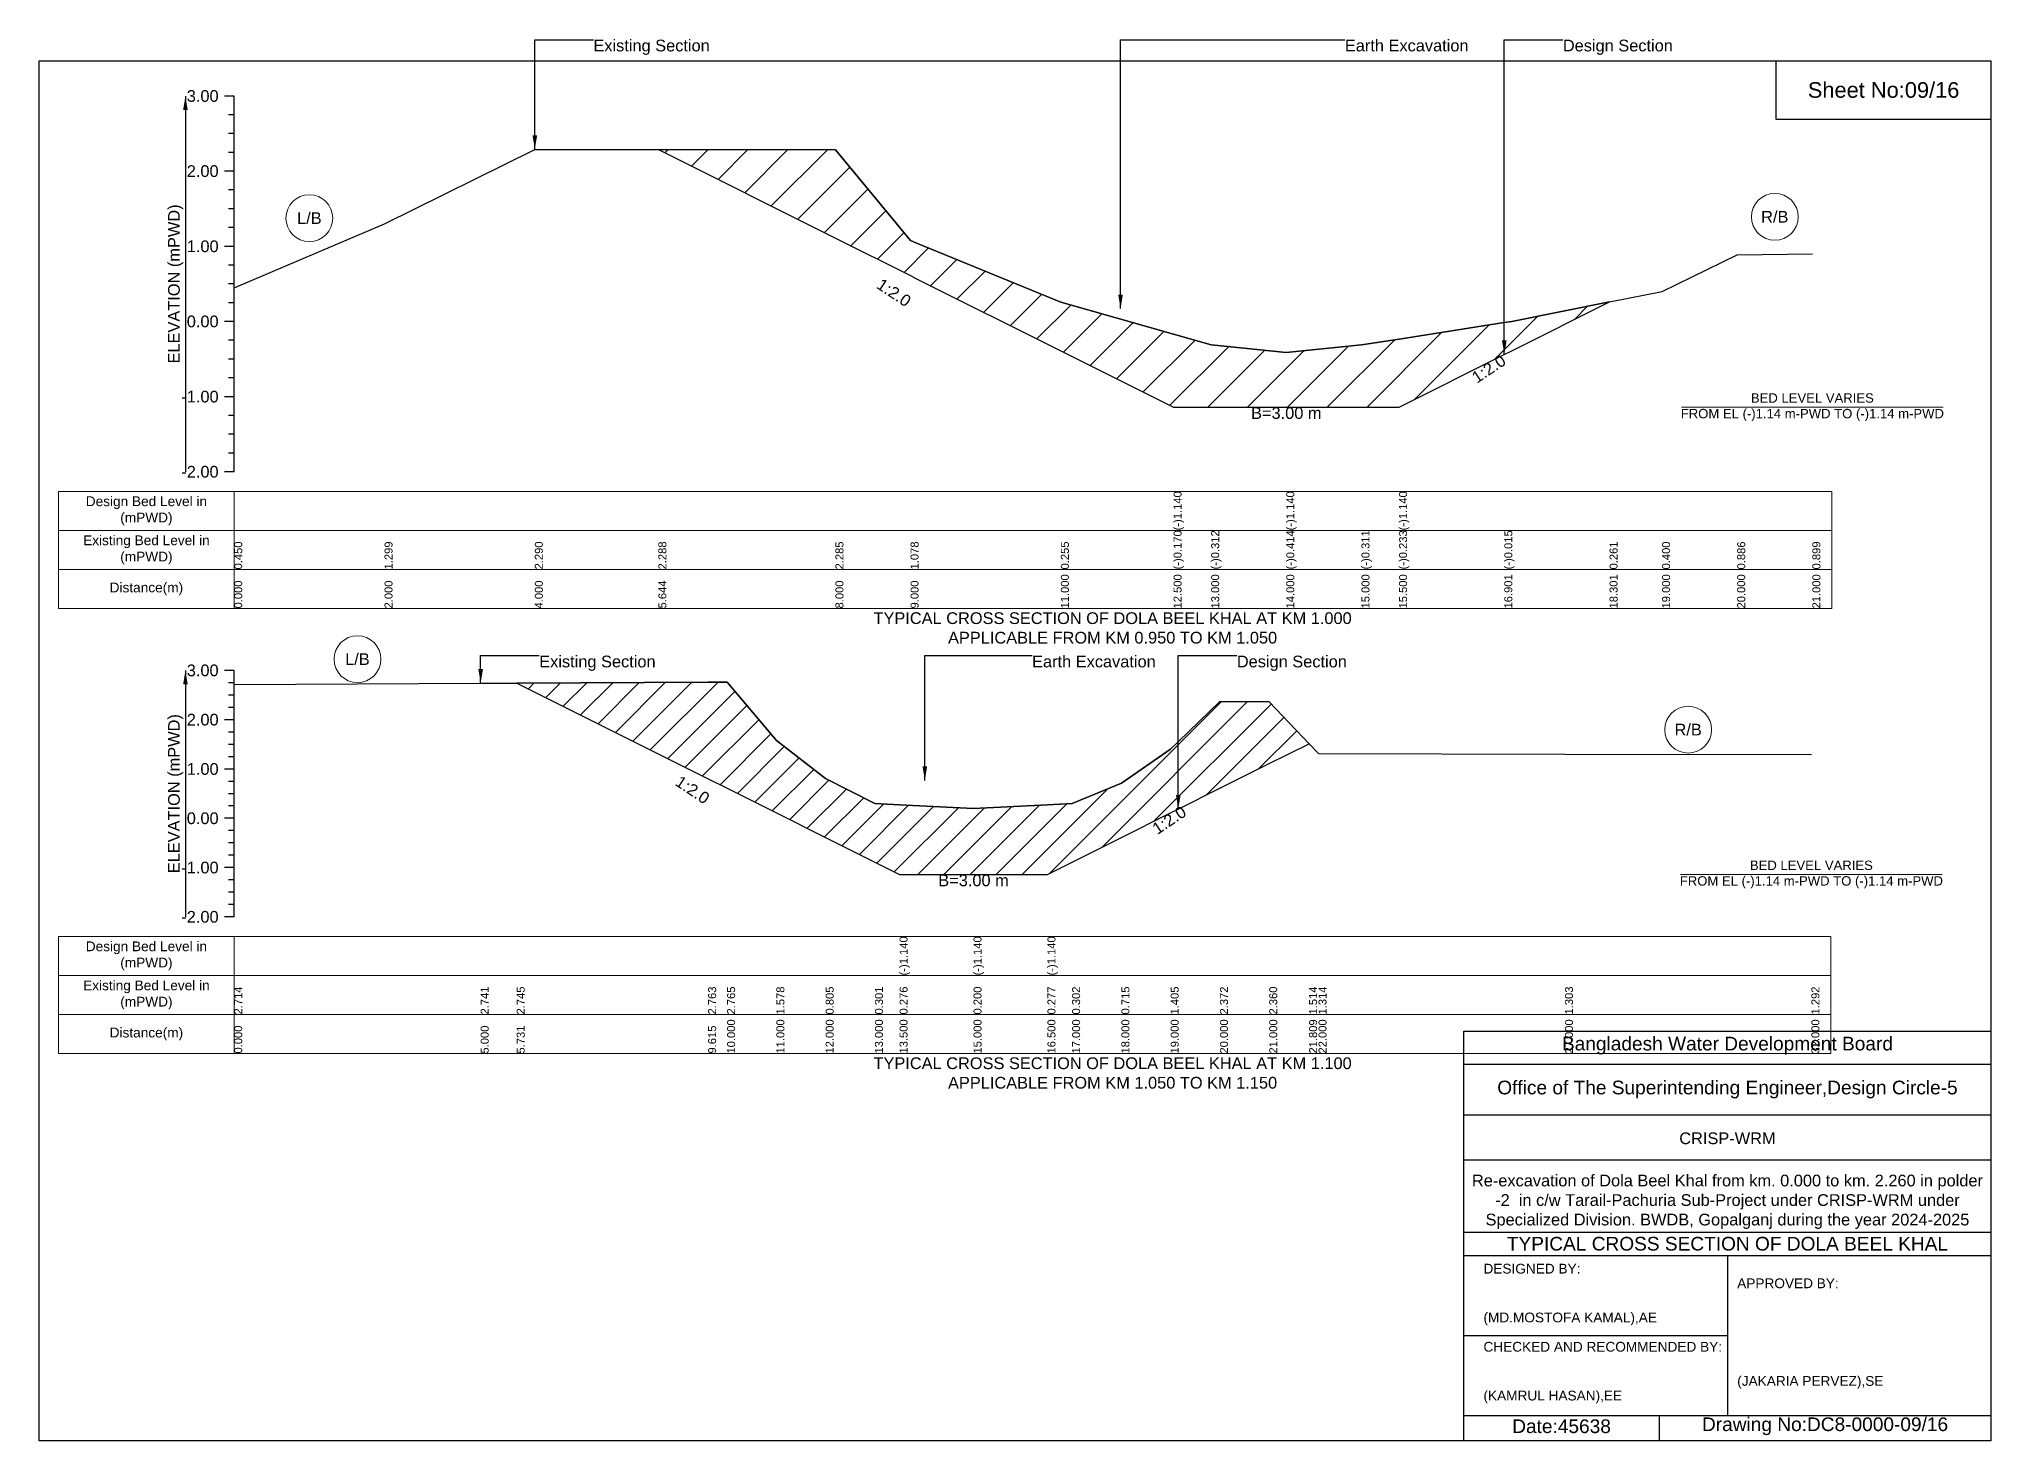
# Model space of a CAD drawing. Header units: inches. Extents: x 91000 to 258000, y -5656 to 125.
# Drawn here: x 180000 to 188000, y -5656 to 89 of the extents above; entities that cross this region are included whole.
import ezdxf

# ---------------------------------------------------------------- set-up
doc = ezdxf.new("R2010")
doc.units = ezdxf.units.IN
doc.header["$LTSCALE"] = 7
doc.header["$MEASUREMENT"] = 0
for name, color, linetype, lineweight in [('Cross section Data Border', 7, 'Continuous', 9), ('Cross Section Labels', 7, 'Continuous', 9), ('Existing_Bed_Level for Xsection', 7, 'Continuous', 25)]:
    doc.layers.add(name, color=color, linetype=linetype, lineweight=lineweight)
doc.styles.get("Standard").update_dxf_attribs({"font": 'arial.ttf'})
doc.dimstyles.get("Standard").update_dxf_attribs({"dimtxt": 0.18, "dimasz": 0.18, "dimexe": 0.18, "dimexo": 0.0625, "dimgap": 0.09, "dimtad": 0, "dimtih": 1, "dimtoh": 1, "dimdec": 4, "dimzin": 0, "dimdsep": 46, "dimtxsty": 'Standard', "dimcen": 0.09, "dimadec": 0, "dimazin": 0, "dimtfac": 1, "dimtdec": 4, "dimtofl": 0, "dimtmove": 0, "dimatfit": 3, "dimfxl": 1, "dimtolj": 1, "dimtzin": 0, "dimarcsym": 0})

msp = doc.modelspace()

# ---------------------------------------------------------------- hatches: boundary and pattern name
at = {"layer": 'Existing_Bed_Level for Xsection'}
h = msp.add_hatch(dxfattribs=at)
h.set_pattern_fill('ANSI31', color=256, scale=924, style=0)
h.paths.add_polyline_path([(182538.4, -363.8), (183264, -726.6), (183572, -880.6), (183594.2, -891.7), (184188, -1188.6), (184650, -1419.6), (184804, -1419.6), (185112, -1419.6), (185420, -1419.6), (185574, -1419.6), (186005.4, -1203.9), (186036, -1188.6), (186436.8, -988.2), (186036, -1068.2), (186005.4, -1073), (185574, -1140.3), (185420, -1164.3), (185112, -1196), (184804, -1164.6), (184650, -1120.9), (184188, -989.9), (183594.2, -745.6), (183572, -736.5), (183264, -364.7)])
h = msp.add_hatch(dxfattribs=at)
h.set_pattern_fill('ANSI31', color=256, scale=606, style=0)
h.paths.add_polyline_path([(181957.7, -2550), (182742.3, -2942.3), (182820, -2981.2), (183022, -3082.2), (183224, -3183.2), (183426, -3284.2), (183527, -3334.7), (183830, -3334.7), (184133, -3334.7), (184234, -3284.2), (184436, -3183.2), (184638, -3082.2), (184669.2, -3066.6), (184840, -2981.2), (185042, -2880.2), (185205.3, -2798.5), (185042, -2627.7), (184840, -2625.3), (184669.2, -2790.5), (184638, -2820.6), (184436, -2960), (184234, -3043.4), (184133, -3048.5), (183830, -3064), (183527, -3048.7), (183426, -3043.6), (183224, -2941.8), (183022, -2785.6), (182820, -2545.9), (182742.3, -2546.2)])

# ---------------------------------------------------------------- linework, layer by layer
for points in [[(180000, 0), (188000, 0), (188000, -5656), (180000, -5656)], [(187120, 0), (188000, 0), (188000, -240), (187120, -240)]]:
    msp.add_lwpolyline(points, close=True)
for points in [[(185840, -5656), (185840, -3976), (188000, -3976)], [(185840, -4112), (188000, -4112)], [(185840, -4320), (188000, -4320)], [(185840, -4504), (188000, -4504)], [(185840, -4800), (188000, -4800)], [(185840, -4896), (188000, -4896)], [(186920, -4896), (186920, -5552)], [(185840, -5224), (186920, -5224)], [(185840, -5552), (188000, -5552)], [(186640, -5552), (186640, -5656)]]:
    msp.add_lwpolyline(points)
at = {"layer": 'Cross section Data Border'}
for points in [[(180080, -1764.5), (187348, -1764.5), (187348, -2244.5), (180080, -2244.5)], [(180080, -3588.4), (187344, -3588.4), (187344, -4068.4), (180080, -4068.4)]]:
    msp.add_lwpolyline(points, close=True, dxfattribs=at)
for points in [[(180800, -1764.5), (180800, -2244.5)], [(180080, -1924.5), (187348, -1924.5)], [(180080, -2084.5), (187348, -2084.5)], [(180800, -3588.4), (180800, -4068.4)], [(180080, -3748.4), (187344, -3748.4)], [(180080, -3908.4), (187344, -3908.4)]]:
    msp.add_lwpolyline(points, dxfattribs=at)
at = {"layer": 'Cross Section Labels'}
for points in [[(186732.2, -1419.6), (187803.8, -1419.6)], [(186728.2, -3334.7), (187799.8, -3334.7)]]:
    msp.add_lwpolyline(points, dxfattribs=at)
for centre in [(181108, -645.1), (187114, -639.6), (181305, -2452.4), (186759, -2741.3)]:
    msp.add_circle(centre, 96, dxfattribs=at)
at = {"layer": 'Existing_Bed_Level for Xsection'}
for points in [[(180800, -144.5), (180760, -144.5)], [(180800, -1684.5), (180800, -1376.5), (180800, -1068.5), (180800, -760.5), (180800, -452.5), (180800, -144.5)], [(180800, -221.5), (180776, -221.5)], [(180800, -298.5), (180776, -298.5)], [(180800, -375.5), (180776, -375.5)], [(180800, -929.9), (181416, -668.4), (182032, -363.2), (182538.4, -363.8), (183264, -364.7), (183572, -736.5), (183594.2, -745.6), (184188, -989.9), (184650, -1120.9), (184650, -1120.9), (184804, -1164.6), (185112, -1196), (185112, -1196), (185420, -1164.3), (185574, -1140.3), (185574, -1140.3), (186005.4, -1073), (186036, -1068.2), (186436.8, -988.2), (186652, -945.3), (186960, -795.6), (187268, -791.6)], [(180800, -452.5), (180760, -452.5)], [(180800, -529.5), (180776, -529.5)], [(180800, -606.5), (180776, -606.5)], [(180800, -683.5), (180776, -683.5)], [(180800, -760.5), (180760, -760.5)], [(180800, -837.5), (180776, -837.5)], [(180800, -914.5), (180776, -914.5)], [(180800, -991.5), (180776, -991.5)], [(180800, -1068.5), (180760, -1068.5)], [(180800, -1145.5), (180776, -1145.5)], [(180800, -1222.5), (180776, -1222.5)], [(180800, -1299.5), (180776, -1299.5)], [(180800, -1376.5), (180760, -1376.5)], [(180800, -1453.5), (180776, -1453.5)], [(180800, -1530.5), (180776, -1530.5)], [(180800, -1607.5), (180776, -1607.5)], [(180800, -1684.5), (180760, -1684.5)], [(180800, -2498.4), (180760, -2498.4)], [(180800, -2548.9), (180776, -2548.9)], [(180800, -3508.4), (180800, -3306.4), (180800, -3104.4), (180800, -2902.4), (180800, -2700.4), (180800, -2498.4)], [(180800, -2556.2), (181810, -2550.7), (181957.7, -2550), (182742.3, -2546.2), (182820, -2545.9), (183022, -2785.6), (183224, -2941.8), (183426, -3043.6), (183527, -3048.7), (183527, -3048.7), (183830, -3064), (183830, -3064), (184133, -3048.5), (184133, -3048.5), (184234, -3043.4), (184436, -2960), (184638, -2820.6), (184669.2, -2790.5), (184840, -2625.3), (185042, -2627.7), (185205.3, -2798.5), (185244, -2839), (186254, -2841.2), (187264, -2843.4)], [(180800, -2599.4), (180776, -2599.4)], [(180800, -2700.4), (180760, -2700.4)], [(180800, -2649.9), (180776, -2649.9)], [(180800, -2750.9), (180776, -2750.9)], [(180800, -2801.4), (180776, -2801.4)], [(180800, -2851.9), (180776, -2851.9)], [(180800, -2902.4), (180760, -2902.4)], [(180800, -2952.9), (180776, -2952.9)], [(180800, -3003.4), (180776, -3003.4)], [(180800, -3104.4), (180760, -3104.4)], [(180800, -3053.9), (180776, -3053.9)], [(180800, -3154.9), (180776, -3154.9)], [(180800, -3205.4), (180776, -3205.4)], [(180800, -3255.9), (180776, -3255.9)], [(180800, -3306.4), (180760, -3306.4)], [(180800, -3356.9), (180776, -3356.9)], [(180800, -3407.4), (180776, -3407.4)], [(180800, -3508.4), (180760, -3508.4)], [(180800, -3457.9), (180776, -3457.9)]]:
    msp.add_lwpolyline(points, dxfattribs=at)
for points in [[(182538.4, -363.8), (182538.4, -363.8), (183264, -726.6), (183572, -880.6), (183594.2, -891.7), (184188, -1188.6), (184650, -1419.6), (184650, -1419.6), (184804, -1419.6), (185112, -1419.6), (185112, -1419.6), (185420, -1419.6), (185574, -1419.6), (185574, -1419.6), (186005.4, -1203.9), (186036, -1188.6), (186436.8, -988.2), (186036, -1068.2), (186005.4, -1073), (185574, -1140.3), (185574, -1140.3), (185420, -1164.3), (185112, -1196), (185112, -1196), (184804, -1164.6), (184650, -1120.9), (184650, -1120.9), (184188, -989.9), (183594.2, -745.6), (183572, -736.5), (183264, -364.7), (182538.4, -363.8)], [(181957.7, -2550), (182742.3, -2942.3), (182820, -2981.2), (183022, -3082.2), (183224, -3183.2), (183426, -3284.2), (183527, -3334.7), (183527, -3334.7), (183830, -3334.7), (183830, -3334.7), (184133, -3334.7), (184133, -3334.7), (184234, -3284.2), (184436, -3183.2), (184638, -3082.2), (184669.2, -3066.6), (184840, -2981.2), (185042, -2880.2), (185205.3, -2798.5), (185042, -2627.7), (184840, -2625.3), (184669.2, -2790.5), (184638, -2820.6), (184436, -2960), (184234, -3043.4), (184133, -3048.5), (184133, -3048.5), (183830, -3064), (183830, -3064), (183527, -3048.7), (183527, -3048.7), (183426, -3043.6), (183224, -2941.8), (183022, -2785.6), (182820, -2545.9), (182742.3, -2546.2)]]:
    msp.add_lwpolyline(points, close=True, dxfattribs=at)

# ---------------------------------------------------------------- texts
at = {"attachment_point": 5}
for s, insert, char_height in [('Sheet No:09/16', (187560, -120), 64), ('Bangladesh Water Development Board', (186920, -4036), 56), ('Office of The Superintending Engineer,Design Circle-5', (186920, -4216), 56)]:
    msp.add_mtext(s, dxfattribs=dict(at, insert=insert, char_height=char_height))
for s, insert, char_height, width, attachment_point in [('CRISP-WRM', (186920, -4416), 48, 2240, 5), ('Re-excavation of Dola Beel Khal from km. 0.000 to km. 2.260 in polder -2  in c/w Tarail-Pachuria Sub-Project under CRISP-WRM under Specialized Division. BWDB, Gopalganj during the year 2024-2025', (186920, -4676), 48, 2160, 5), ('TYPICAL CROSS SECTION OF DOLA BEEL KHAL', (186920, -4848), 56, 2240, 5), ('DESIGNED BY:^J^J^J(MD.MOSTOFA KAMAL),AE', (185920, -5056), 40, 1120, 4), ('APPROVED BY:^J^J^J^J^J^J(JAKARIA PERVEZ),SE', (186960, -5216), 40, 1120, 4), ('CHECKED AND RECOMMENDED BY:^J^J^J(KAMRUL HASAN),EE', (185920, -5376), 40, 1120, 4), ('Date:45638', (186240, -5596), 56, 1120, 5), ('Drawing No:DC8-0000-09/16', (187320, -5596), 56, 1760, 5)]:
    msp.add_mtext(s, dxfattribs=dict(insert=insert, char_height=char_height, width=width, attachment_point=attachment_point))
at = {"layer": 'Cross section Data Border', "char_height": 40, "width": 640, "attachment_point": 5}
for s, insert in [('Design Bed Level in (mPWD)', (180440, -1844.5)), ('Existing Bed Level in (mPWD)', (180440, -2004.5)), ('Distance(m)', (180440, -2164.5)), ('Design Bed Level in (mPWD)', (180440, -3668.4)), ('Existing Bed Level in (mPWD)', (180440, -3828.4)), ('Distance(m)', (180440, -3988.4))]:
    msp.add_mtext(s, dxfattribs=dict(at, insert=insert))
at = {"layer": 'Cross Section Labels'}
for s, insert, char_height, attachment_point in [('Existing Section', (182272, 86.5), 48, 1), ('Earth Excavation', (185352, 86.5), 48, 1), ('Design Section', (186245.4, 86.5), 48, 1), ('L/B', (181108, -645.1), 48, 5), ('R/B', (187114, -639.6), 48, 5), ('B=3.00 m', (185112, -1419.6), 48, 2), ('BED LEVEL VARIES ^JFROM EL (-)1.14 m-PWD TO (-)1.14 m-PWD', (187268, -1419.6), 38.4, 5), ('TYPICAL CROSS SECTION OF DOLA BEEL KHAL AT KM 1.000^JAPPLICABLE FROM KM 0.950 TO KM 1.050', (184400, -2324.5), 48, 5), ('L/B', (181305, -2452.4), 48, 5), ('Existing Section', (182050, -2437.8), 48, 1), ('Earth Excavation', (184070, -2437.8), 48, 1), ('Design Section', (184909.2, -2437.8), 48, 1), ('R/B', (186759, -2741.3), 48, 5), ('BED LEVEL VARIES ^JFROM EL (-)1.14 m-PWD TO (-)1.14 m-PWD', (187264, -3334.7), 38.4, 5), ('B=3.00 m', (183830, -3334.7), 48, 2), ('TYPICAL CROSS SECTION OF DOLA BEEL KHAL AT KM 1.100^JAPPLICABLE FROM KM 1.050 TO KM 1.150', (184400, -4148.4), 48, 5)]:
    msp.add_mtext(s, dxfattribs=dict(at, insert=insert, char_height=char_height, attachment_point=attachment_point))
at = {"layer": 'Cross Section Labels', "char_height": 48, "attachment_point": 2}
for insert, rotation in [((183517.2, -930.2), 326.30993), ((185928.4, -1242.4), 33.69007), ((182691.8, -2967.6), 326.30993), ((184618.7, -3091.8), 33.69007)]:
    msp.add_mtext('1:2.0', dxfattribs=dict(at, insert=insert, rotation=rotation))
at = {"layer": 'Existing_Bed_Level for Xsection', "char_height": 48, "attachment_point": 6}
for s, insert in [('3.00', (180736, -144.5)), ('2.00', (180736, -452.5)), ('1.00', (180736, -760.5)), ('0.00', (180736, -1068.5)), ('-1.00', (180736, -1376.5)), ('-2.00', (180736, -1684.5)), ('3.00', (180736, -2498.4)), ('2.00', (180736, -2700.4)), ('1.00', (180736, -2902.4)), ('0.00', (180736, -3104.4)), ('-1.00', (180736, -3306.4)), ('-2.00', (180736, -3508.4))]:
    msp.add_mtext(s, dxfattribs=dict(at, insert=insert))
at = {"layer": 'Existing_Bed_Level for Xsection', "rotation": 90}
for s, insert, char_height, attachment_point in [('ELEVATION (mPWD)', (180560, -914.5), 48, 5), ('(-)1.140', (184650, -1924.5), 32.8, 1), ('(-)1.140', (185112, -1924.5), 32.8, 1), ('(-)1.140', (185574, -1924.5), 32.8, 1), ('0.450', (180800, -2084.5), 32.8, 1), ('1.299', (181416, -2084.5), 32.8, 1), ('2.290', (182032, -2084.5), 32.8, 1), ('2.288', (182538.4, -2084.5), 32.8, 1), ('2.285', (183264, -2084.5), 32.8, 1), ('1.078', (183572, -2084.5), 32.8, 1), ('0.255', (184188, -2084.5), 32.8, 1), ('(-)0.170', (184650, -2084.5), 32.8, 1), ('(-)0.312', (184804, -2084.5), 32.8, 1), ('(-)0.414', (185112, -2084.5), 32.8, 1), ('(-)0.311', (185420, -2084.5), 32.8, 1), ('(-)0.233', (185574, -2084.5), 32.8, 1), ('(-)0.015', (186005.4, -2084.5), 32.8, 1), ('0.261', (186436.8, -2084.5), 32.8, 1), ('0.400', (186652, -2084.5), 32.8, 1), ('0.886', (186960, -2084.5), 32.8, 1), ('0.899', (187268, -2084.5), 32.8, 1), ('0.000', (180800, -2244.5), 32.8, 1), ('2.000', (181416, -2244.5), 32.8, 1), ('4.000', (182032, -2244.5), 32.8, 1), ('5.644', (182538.4, -2244.5), 32.8, 1), ('8.000', (183264, -2244.5), 32.8, 1), ('9.000', (183572, -2244.5), 32.8, 1), ('11.000', (184188, -2244.5), 32.8, 1), ('12.500', (184650, -2244.5), 32.8, 1), ('13.000', (184804, -2244.5), 32.8, 1), ('14.000', (185112, -2244.5), 32.8, 1), ('15.000', (185420, -2244.5), 32.8, 1), ('15.500', (185574, -2244.5), 32.8, 1), ('16.901', (186005.4, -2244.5), 32.8, 1), ('18.301', (186436.8, -2244.5), 32.8, 1), ('19.000', (186652, -2244.5), 32.8, 1), ('20.000', (186960, -2244.5), 32.8, 1), ('21.000', (187268, -2244.5), 32.8, 1), ('ELEVATION (mPWD)', (180560, -3003.4), 48, 5), ('(-)1.140', (183527, -3748.4), 32.8, 1), ('(-)1.140', (183830, -3748.4), 32.8, 1), ('(-)1.140', (184133, -3748.4), 32.8, 1), ('2.714', (180800, -3908.4), 32.8, 1), ('2.741', (181810, -3908.4), 32.8, 1), ('2.745', (181957.7, -3908.4), 32.8, 1), ('2.763', (182742.3, -3908.4), 32.8, 1), ('2.765', (182820, -3908.4), 32.8, 1), ('1.578', (183022, -3908.4), 32.8, 1), ('0.805', (183224, -3908.4), 32.8, 1), ('0.301', (183426, -3908.4), 32.8, 1), ('0.276', (183527, -3908.4), 32.8, 1), ('0.200', (183830, -3908.4), 32.8, 1), ('0.277', (184133, -3908.4), 32.8, 1), ('0.302', (184234, -3908.4), 32.8, 1), ('0.715', (184436, -3908.4), 32.8, 1), ('1.405', (184638, -3908.4), 32.8, 1), ('2.372', (184840, -3908.4), 32.8, 1), ('2.360', (185042, -3908.4), 32.8, 1), ('1.514', (185205.3, -3908.4), 32.8, 1), ('1.314', (185244, -3908.4), 32.8, 1), ('1.303', (186254, -3908.4), 32.8, 1), ('1.292', (187264, -3908.4), 32.8, 1), ('0.000', (180800, -4068.4), 32.8, 1), ('5.000', (181810, -4068.4), 32.8, 1), ('5.731', (181957.7, -4068.4), 32.8, 1), ('9.615', (182742.3, -4068.4), 32.8, 1), ('10.000', (182820, -4068.4), 32.8, 1), ('11.000', (183022, -4068.4), 32.8, 1), ('12.000', (183224, -4068.4), 32.8, 1), ('13.000', (183426, -4068.4), 32.8, 1), ('13.500', (183527, -4068.4), 32.8, 1), ('15.000', (183830, -4068.4), 32.8, 1), ('16.500', (184133, -4068.4), 32.8, 1), ('17.000', (184234, -4068.4), 32.8, 1), ('18.000', (184436, -4068.4), 32.8, 1), ('19.000', (184638, -4068.4), 32.8, 1), ('20.000', (184840, -4068.4), 32.8, 1), ('21.000', (185042, -4068.4), 32.8, 1), ('21.809', (185205.3, -4068.4), 32.8, 1), ('22.000', (185244, -4068.4), 32.8, 1), ('27.000', (186254, -4068.4), 32.8, 1), ('32.000', (187264, -4068.4), 32.8, 1)]:
    msp.add_mtext(s, dxfattribs=dict(at, insert=insert, char_height=char_height, attachment_point=attachment_point))

# ---------------------------------------------------------------- leaders
at = {"layer": 'Cross Section Labels', "annotation_type": 0, "has_hookline": 1, "hookline_direction": 0}
for points, text_width in [([(182032, -363.2), (182032, 86.5), (182271.9, 86.5)], 467.2), ([(184432.6, -1015.7), (184432.6, 86.5), (185351.9, 86.5)], 497), ([(186005.4, -1203.9), (186005.4, 86.5), (186245.3, 86.5)], 441.2), ([(181810, -2550.7), (181810, -2437.8), (182049.9, -2437.8)], 467.2), ([(183630.5, -2949.5), (183630.5, -2437.8), (184069.9, -2437.8)], 497), ([(184669.2, -3066.6), (184669.2, -2437.8), (184909.1, -2437.8)], 441.2)]:
    msp.add_leader(points, dimstyle='Standard', override={"dimasz": 57.6}, dxfattribs=dict(at, text_width=text_width))
at = {"layer": 'Existing_Bed_Level for Xsection'}
for points in [[(180600, -144.5), (180600, -1684.5)], [(180600, -2498.4), (180600, -3508.4)]]:
    msp.add_leader(points, dimstyle='Standard', override={"dimasz": 57.6}, dxfattribs=at)

doc.saveas('drawing.dxf')
